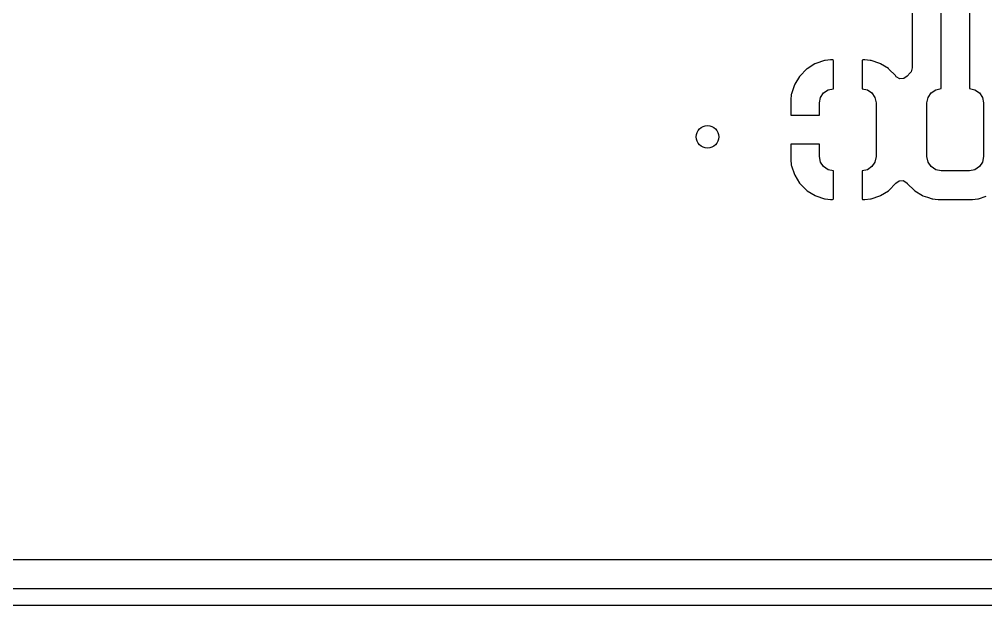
# Model space of a CAD drawing. Extents: x 51 to 243, y -135 to -54.
# Drawn here: x 206.53 to 223.61, y -135.02 to -124.67 of the extents above; entities that cross this region are included whole.
import ezdxf

# ---------------------------------------------------------------- set-up
doc = ezdxf.new("R2010")
doc.units = 0
doc.layers.add('BLACK', color=7, linetype='CONTINUOUS')

msp = doc.modelspace()

# ---------------------------------------------------------------- linework, layer by layer
at = {"layer": 'BLACK', "linetype": 'CONTINUOUS'}
for p, q in [((223.323, -114.39), (223.323, -125.894)), ((222.823, -125.894), (222.823, -119.149)), ((222.314, -119.783), (222.314, -125.528)), ((220.444, -125.551), (220.329, -125.666)), ((220.455, -125.542), (220.444, -125.551)), ((220.593, -125.457), (220.455, -125.542)), ((220.606, -125.451), (220.593, -125.457)), ((220.76, -125.399), (220.606, -125.451)), ((220.774, -125.396), (220.76, -125.399)), ((220.869, -125.386), (220.774, -125.396)), ((220.876, -125.386), (220.869, -125.386)), ((220.905, -125.386), (220.876, -125.386)), ((220.913, -125.388), (220.905, -125.386)), ((220.915, -125.389), (220.913, -125.388)), ((220.919, -125.404), (220.915, -125.389)), ((220.919, -125.895), (220.919, -125.404)), ((221.429, -125.392), (221.427, -125.4)), ((221.427, -125.4), (221.427, -125.895)), ((221.43, -125.39), (221.429, -125.392)), ((221.445, -125.386), (221.43, -125.39)), ((221.47, -125.386), (221.445, -125.386)), ((221.477, -125.386), (221.47, -125.386)), ((221.571, -125.396), (221.477, -125.386)), ((221.584, -125.399), (221.571, -125.396)), ((221.739, -125.45), (221.584, -125.399)), ((221.752, -125.456), (221.739, -125.45)), ((221.89, -125.541), (221.752, -125.456)), ((221.901, -125.55), (221.89, -125.541)), ((222.016, -125.665), (221.901, -125.55)), ((222.314, -125.528), (222.294, -125.596)), ((220.32, -125.677), (220.235, -125.815)), ((220.329, -125.666), (220.32, -125.677)), ((222.024, -125.675), (222.016, -125.665)), ((222.031, -125.683), (222.024, -125.675)), ((222.093, -125.719), (222.031, -125.683)), ((222.164, -125.716), (222.093, -125.719)), ((222.221, -125.675), (222.164, -125.716)), ((222.224, -125.671), (222.221, -125.675)), ((222.278, -125.617), (222.224, -125.671)), ((222.294, -125.596), (222.278, -125.617)), ((220.229, -125.828), (220.178, -125.983)), ((220.235, -125.815), (220.229, -125.828)), ((220.827, -125.913), (220.919, -125.895)), ((221.427, -125.895), (221.519, -125.913)), ((222.727, -125.913), (222.823, -125.894)), ((223.323, -125.894), (223.419, -125.913)), ((220.175, -125.996), (220.165, -126.09)), ((220.178, -125.983), (220.175, -125.996)), ((220.673, -126.144), (220.692, -126.048)), ((220.692, -126.048), (220.746, -125.967)), ((220.746, -125.967), (220.827, -125.913)), ((221.519, -125.913), (221.6, -125.967)), ((221.6, -125.967), (221.654, -126.048)), ((221.654, -126.048), (221.673, -126.144)), ((222.573, -126.144), (222.592, -126.048)), ((222.592, -126.048), (222.646, -125.967)), ((222.646, -125.967), (222.727, -125.913)), ((223.419, -125.913), (223.5, -125.967)), ((223.5, -125.967), (223.554, -126.048)), ((223.554, -126.048), (223.573, -126.144)), ((220.165, -126.09), (220.165, -126.097)), ((220.165, -126.097), (220.165, -126.347)), ((220.673, -126.365), (220.673, -126.144)), ((221.673, -126.144), (221.673, -127.094)), ((222.573, -127.094), (222.573, -126.144)), ((223.573, -126.144), (223.573, -127.094)), ((220.165, -126.347), (220.169, -126.362)), ((220.169, -126.362), (220.171, -126.363)), ((220.171, -126.363), (220.179, -126.365)), ((220.179, -126.365), (220.673, -126.365)), ((220.167, -126.879), (220.165, -126.887)), ((220.165, -126.887), (220.165, -127.141)), ((220.168, -126.877), (220.167, -126.879)), ((220.183, -126.873), (220.168, -126.877)), ((220.673, -126.873), (220.183, -126.873)), ((220.673, -127.094), (220.673, -126.873)), ((220.165, -127.141), (220.165, -127.148)), ((220.165, -127.148), (220.175, -127.243)), ((220.175, -127.243), (220.178, -127.257)), ((220.178, -127.257), (220.23, -127.411)), ((220.692, -127.19), (220.673, -127.094)), ((220.746, -127.271), (220.692, -127.19)), ((221.654, -127.19), (221.6, -127.271)), ((221.673, -127.094), (221.654, -127.19)), ((222.592, -127.19), (222.573, -127.094)), ((222.646, -127.271), (222.592, -127.19)), ((223.554, -127.19), (223.5, -127.271)), ((223.573, -127.094), (223.554, -127.19)), ((220.23, -127.411), (220.236, -127.424)), ((220.236, -127.424), (220.321, -127.562)), ((220.827, -127.325), (220.746, -127.271)), ((220.919, -127.343), (220.827, -127.325)), ((220.919, -127.838), (220.919, -127.343)), ((221.519, -127.325), (221.427, -127.343)), ((221.427, -127.343), (221.427, -127.834)), ((221.6, -127.271), (221.519, -127.325)), ((222.727, -127.325), (222.646, -127.271)), ((222.823, -127.344), (222.727, -127.325)), ((223.323, -127.344), (222.823, -127.344)), ((223.419, -127.325), (223.323, -127.344)), ((223.5, -127.271), (223.419, -127.325)), ((220.321, -127.562), (220.33, -127.573)), ((220.33, -127.573), (220.445, -127.688)), ((221.902, -127.687), (222.017, -127.572)), ((222.017, -127.572), (222.024, -127.563)), ((222.024, -127.563), (222.082, -127.522)), ((222.082, -127.522), (222.153, -127.519)), ((222.153, -127.519), (222.214, -127.555)), ((222.214, -127.555), (222.221, -127.562)), ((222.221, -127.562), (222.225, -127.568)), ((222.225, -127.568), (222.35, -127.693)), ((220.445, -127.688), (220.456, -127.697)), ((220.456, -127.697), (220.594, -127.782)), ((221.753, -127.781), (221.891, -127.696)), ((221.891, -127.696), (221.902, -127.687)), ((222.35, -127.693), (222.356, -127.697)), ((222.356, -127.697), (222.356, -127.697)), ((222.356, -127.697), (222.493, -127.782)), ((220.594, -127.782), (220.607, -127.788)), ((220.607, -127.788), (220.762, -127.839)), ((220.762, -127.839), (220.775, -127.842)), ((220.775, -127.842), (220.869, -127.852)), ((220.869, -127.852), (220.876, -127.852)), ((220.876, -127.852), (220.901, -127.852)), ((220.901, -127.852), (220.916, -127.848)), ((220.916, -127.848), (220.917, -127.846)), ((220.917, -127.846), (220.919, -127.838)), ((221.427, -127.834), (221.431, -127.849)), ((221.431, -127.849), (221.433, -127.85)), ((221.433, -127.85), (221.441, -127.852)), ((221.441, -127.852), (221.47, -127.852)), ((221.47, -127.852), (221.477, -127.852)), ((221.477, -127.852), (221.572, -127.842)), ((221.572, -127.842), (221.586, -127.839)), ((221.586, -127.839), (221.74, -127.787)), ((221.74, -127.787), (221.753, -127.781)), ((222.493, -127.782), (222.5, -127.786)), ((222.5, -127.786), (222.58, -127.813)), ((222.58, -127.813), (222.662, -127.84)), ((222.662, -127.84), (222.662, -127.84)), ((222.662, -127.84), (222.668, -127.842)), ((222.668, -127.842), (222.675, -127.842)), ((222.675, -127.842), (222.675, -127.842)), ((222.675, -127.842), (222.718, -127.847)), ((222.718, -127.847), (222.773, -127.852)), ((222.773, -127.852), (223.373, -127.852)), ((223.373, -127.852), (223.377, -127.852)), ((223.377, -127.852), (223.472, -127.842)), ((223.377, -127.852), (223.377, -127.852)), ((223.472, -127.842), (223.472, -127.842)), ((223.472, -127.842), (223.479, -127.842)), ((223.479, -127.842), (223.486, -127.839)), ((223.486, -127.839), (223.62, -127.795)), ((223.486, -127.839), (223.486, -127.839)), ((228.021, -134.215), (174.868, -134.215)), ((58.7361, -134.724), (228.284, -134.724)), ((228.346, -135.024), (58.674, -135.024))]:
    msp.add_line(p, q, dxfattribs=at)
at = {"layer": 'BLACK'}
msp.add_circle((218.694, -126.746), 0.2, dxfattribs=at)

doc.saveas('drawing.dxf')
